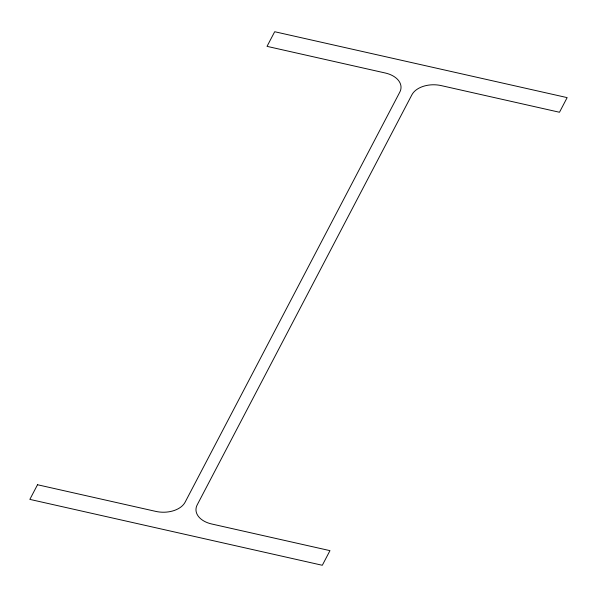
<?xml version="1.0" encoding="UTF-8"?>
<svg xmlns="http://www.w3.org/2000/svg" width="597" height="597" viewBox="0 0 597 597"><rect width="100%" height="100%" fill="white"/><g stroke="black" fill="none" stroke-linecap="round" stroke-linejoin="round"><path stroke-width="0.9" d="M37.514 484.742L29.85 499.383L322.313 565.277L329.969 550.643L211.689 523.987A23.134 14.992 0.6 0 1 197.189 504.898L411.878 94.826A23.134 14.992 0.6 0 1 441.205 85.602L559.486 112.258L567.15 97.617L274.687 31.723L267.031 46.357L385.311 73.013A23.134 14.992 0.6 0 1 399.811 92.102L185.122 502.174A23.134 14.992 0.6 0 1 155.795 511.398L37.514 484.742"/></g></svg>
